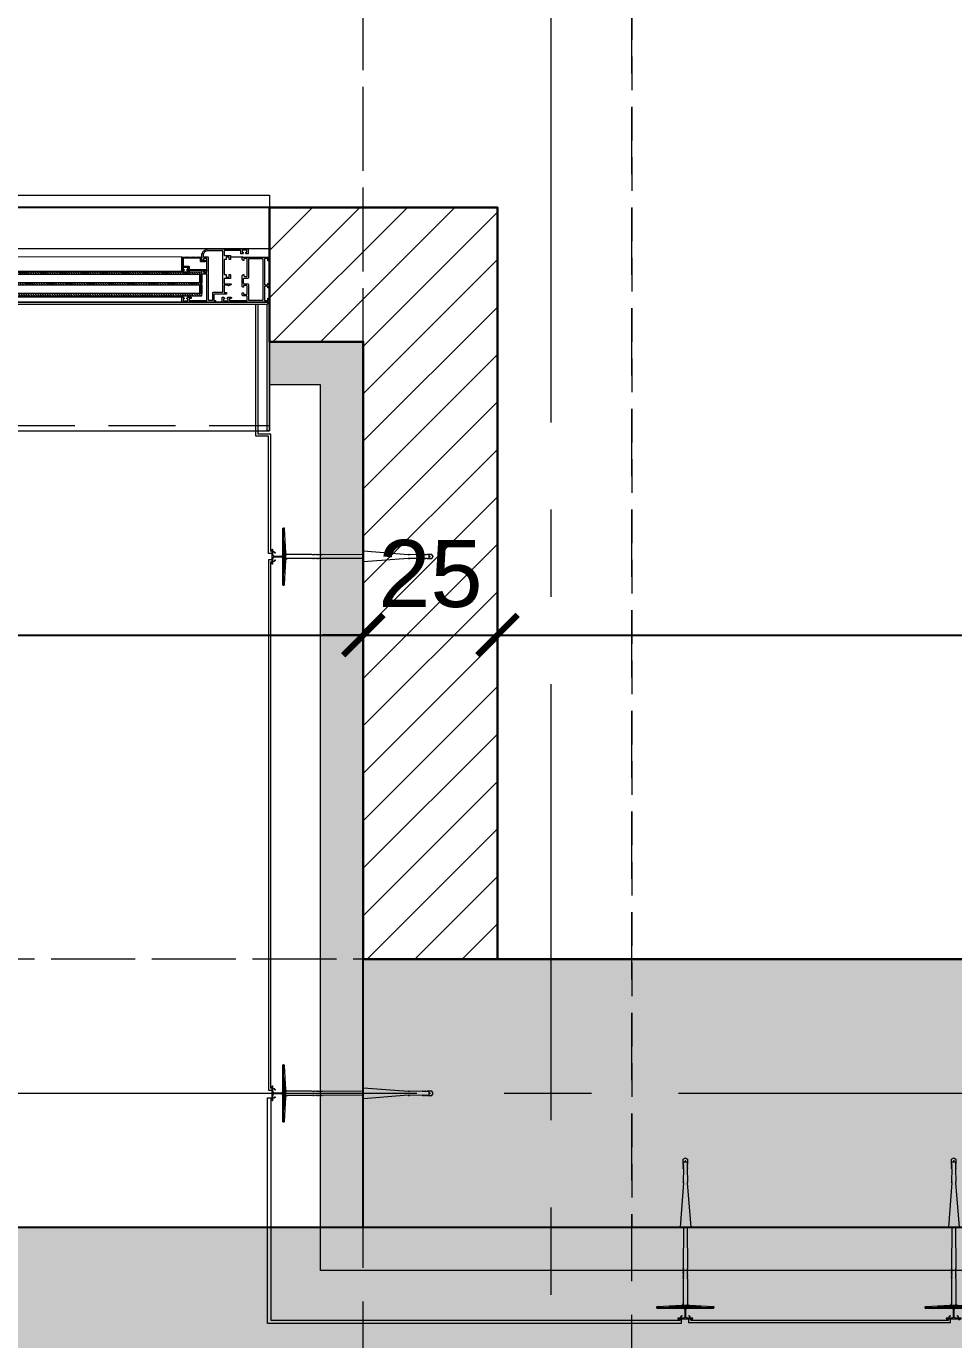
# Model space of a CAD drawing. Header units: centimetres. Extents: x 86156 to 91557, y -55119 to -48172.
# Drawn here: x 89451 to 89623.8, y -54143.3 to -53898.6 of the extents above; entities that cross this region are included whole.
import ezdxf

# ---------------------------------------------------------------- set-up
doc = ezdxf.new("R2010")
doc.units = ezdxf.units.CM
doc.header["$LTSCALE"] = 50
doc.header["$MEASUREMENT"] = 0
for name, pattern in [('AUSGEZOGEN', [0]), ('AXES', [2, 1.25, -0.25, 0.25, -0.25]), ('CACHE', [0.375, 0.25, -0.125]), ('CACHE2', [4.7625, 3.175, -1.5875]), ('CONTINU', [0]), ('CORNER', [20, 0, -20])]:
    doc.linetypes.add(name, pattern=pattern)
doc.layers.get('0').update_dxf_attribs({"color": 8})
for name, color, linetype in [('AXES', 10, 'AXES'), ('BETON COUPE', 3, 'CONTINU'), ('BETON TRAME', 252, 'Continuous'), ('BORD', 5, 'Continuous'), ('COTE 50ème', 1, 'Continuous')]:
    doc.layers.add(name, color=color, linetype=linetype)
for name, color, linetype, lineweight in [('BETON CACHE', 4, 'CACHE', 5), ('BETON HACHURE', 253, 'Continuous', 13), ('ISOLATION', 252, 'Continuous', 0), ('MACONNERIE COUPE', 7, 'Continuous', 30), ('MACONNERIE HACHURE', 253, 'Continuous', 13), ('mobilimi', 8, 'Continuous', 9), ('WD_Corner', 154, 'Continuous', 5), ('WD_Dowel', 154, 'Continuous', 5), ('WD_Text_Legende', 154, 'AUSGEZOGEN', 5), ('WINDOWS', 21, 'Continuous', 5)]:
    doc.layers.add(name, color=color, linetype=linetype, lineweight=lineweight)
doc.layers.add('FMULT', color=150, linetype='Continuous', plot=False)
doc.layers.add('WD_Assist1', color=6, linetype='CORNER', lineweight=0, plot=False)
doc.styles.add('RS_TXT_50', font='arial.ttf', dxfattribs={"height": 12.5})
doc.dimstyles.new('RS_50CM_LINEAIRE', dxfattribs={"dimscale": 5, "dimtxt": 12.5, "dimasz": 1.5, "dimexe": 1, "dimexo": 2.5, "dimgap": 1, "dimtad": 1, "dimdec": 1, "dimrnd": 0.5, "dimdsep": 46, "dimtxsty": 'RS_TXT_50', "dimblk1": 'ARCHTICK', "dimblk2": 'ARCHTICK', "dimsah": 1, "dimcen": 2.5, "dimdle": 1, "dimclrt": 4, "dimadec": 0, "dimazin": 2, "dimtfac": 1, "dimtdec": 1, "dimtix": 1, "dimtmove": 2, "dimatfit": 3, "dimfxl": 1, "dimtolj": 1, "dimtzin": 0, "dimarcsym": 0})

# ---------------------------------------------------------------- blocks, each defined once
blk = doc.blocks.new('A$Ccef6f35f')
at = {"layer": 'AXES', "lineweight": 5, "ltscale": 1.3}
for p, q in [((1270, -4150), (1270, -1058.41)), ((3195, -3235), (-1985, -3235))]:
    blk.add_line(p, q, dxfattribs=at)
blk = doc.blocks.new('ankeri')
at = {"layer": 'WD_Assist1'}
for p, q in [((-2.32, 5.2), (-2.54, 0.59)), ((-2.22, 5.3), (-2.32, 5.2)), ((-2, 5.3), (-2.22, 5.3)), ((-2, -5.3), (-2, 5.3)), ((-29.75, 0.39), (-30, 0)), ((-30, 0), (-29.75, -0.39)), ((-2.76, 0.39), (-29.75, 0.39)), ((-2.54, 0.59), (-2.76, 0.39)), ((-29.75, -0.39), (-2.76, -0.39)), ((-2.76, -0.39), (-2.54, -0.59)), ((-2.54, -0.59), (-2.32, -5.2)), ((-2.32, -5.2), (-2.22, -5.3)), ((-2.22, -5.3), (-2, -5.3))]:
    blk.add_line(p, q, dxfattribs=at)
at = {"layer": 'WD_Corner', "lineweight": 5}
blk.add_lwpolyline([(-2, 0.1), (-1.85, 0.1, -1), (-1.75, 0.1), (-0.25, 0.1, 0.185242), (-0.1, 0.55), (-0.1, 0.72), (-0.15, 0.73), (-0.15, 0.74), (-0.1, 0.75), (-0.1, 0.85), (-0.3, 0.85), (-0.3, 0.8), (-0.32, 0.8), (-0.33, 0.85), (-0.38, 0.85), (-0.5, 0.73), (-0.47, 0.68), (-0.48, 0.68), (-0.53, 0.7), (-0.54, 0.69), (-0.51, 0.65), (-0.54, 0.62), (-0.61, 0.69), (-0.4, 0.9), (-0.1, 0.9), (-0.1, 1.4), (0, 1.4), (0.05, 1.2), (0, 1.2), (0.05, 1.1), (0, 1.1), (0.25, 1), (0, 1), (0, -1), (0.25, -1), (0, -1.1), (0.05, -1.1), (0, -1.2), (0.05, -1.2), (0, -1.4), (-0.1, -1.4), (-0.1, -0.9), (-0.4, -0.9), (-0.61, -0.69), (-0.54, -0.62), (-0.51, -0.65), (-0.54, -0.69), (-0.53, -0.7), (-0.48, -0.68), (-0.47, -0.68), (-0.5, -0.73), (-0.38, -0.85), (-0.33, -0.85), (-0.32, -0.8), (-0.3, -0.8), (-0.3, -0.85), (-0.1, -0.85), (-0.1, -0.75), (-0.15, -0.74), (-0.15, -0.73), (-0.1, -0.72), (-0.1, -0.55, 0.185242), (-0.25, -0.1), (-1.75, -0.1, -1), (-1.85, -0.1), (-2, -0.1)], format="xyb", close=True, dxfattribs=at)
at = {"layer": 'WD_Dowel'}
for p, q in [((-2.32, 5.2), (-2.54, 0.74)), ((-2, 5.3), (-2.22, 5.3)), ((-2.11, 5.3), (-2.11, -5.3)), ((-2, 5.3), (-2, -5.3)), ((-2.11, 2.94), (-2.32, 2.94)), ((-2.32, 2.94), (-2.32, 0.74)), ((-29.75, 0.39), (-30, 0)), ((-30, 0), (-29.75, -0.39)), ((-28.88, 0.39), (-29.75, 0.39)), ((-29.47, 0.05), (-29.25, 0.09)), ((-29.47, 0.05), (-29.47, -0.05)), ((-29.25, 0.29), (-29.04, 0.37)), ((-29.25, 0.29), (-29.25, -0.29)), ((-28.88, 0.39), (-29.04, 0.34)), ((-29.04, 0.34), (-29.04, 0.37)), ((-28.82, 0.39), (-28.88, 0.39)), ((-28.82, 0.39), (-28.82, 0.34)), ((-28.82, 0.34), (-28.66, 0.39)), ((-28.61, 0.39), (-28.66, 0.39)), ((-28.61, 0.39), (-28.66, 0.39)), ((-28.61, 0.39), (-28.61, 0.34)), ((-28.61, 0.34), (-28.44, 0.39)), ((-28.39, 0.39), (-28.44, 0.39)), ((-28.39, 0.39), (-28.39, 0.34)), ((-28.39, 0.34), (-28.23, 0.39)), ((-28.17, 0.39), (-28.23, 0.39)), ((-28.17, 0.39), (-28.17, 0.34)), ((-28.17, 0.34), (-28.01, 0.39)), ((-27.96, 0.39), (-28.01, 0.39)), ((-27.96, 0.39), (-27.96, 0.34)), ((-27.96, 0.34), (-25.61, 0.39)), ((-25.56, 0.39), (-25.61, 0.39)), ((-25.56, 0.39), (-25.56, 0.34)), ((-25.56, 0.34), (-25.4, 0.39)), ((-25.34, 0.39), (-25.4, 0.39)), ((-25.34, 0.34), (-17.05, 0.99)), ((-25.34, 0.39), (-25.34, 0.34)), ((-17, 0.99), (-17.05, 0.99)), ((-17, 0.99), (-17, 0.34)), ((-17, 0.34), (-9.36, 0.39)), ((-9.3, 0.39), (-9.36, 0.39)), ((-9.3, 0.39), (-9.3, 0.34)), ((-9.3, 0.34), (-9.14, 0.39)), ((-9.09, 0.39), (-9.14, 0.39)), ((-9.09, 0.39), (-9.09, 0.34)), ((-9.09, 0.34), (-8.93, 0.39)), ((-8.87, 0.39), (-8.93, 0.39)), ((-8.87, 0.39), (-8.87, 0.34)), ((-8.87, 0.34), (-8.71, 0.39)), ((-8.66, 0.39), (-8.71, 0.39)), ((-8.66, 0.39), (-8.66, 0.34)), ((-8.66, 0.34), (-8.5, 0.39)), ((-8.44, 0.39), (-8.5, 0.39)), ((-8.44, 0.39), (-8.44, 0.34)), ((-8.44, 0.34), (-8.28, 0.39)), ((-8.23, 0.39), (-8.28, 0.39)), ((-8.23, 0.39), (-8.23, 0.34)), ((-8.23, 0.34), (-8.06, 0.39)), ((-8.01, 0.39), (-8.06, 0.39)), ((-8.01, 0.39), (-8.01, 0.34)), ((-8.01, 0.34), (-7.85, 0.39)), ((-7.79, 0.39), (-7.85, 0.39)), ((-7.79, 0.39), (-7.79, 0.34)), ((-7.79, 0.34), (-7.63, 0.39)), ((-7.58, 0.39), (-7.63, 0.39)), ((-7.58, 0.39), (-7.58, 0.34)), ((-7.58, 0.34), (-7.42, 0.39)), ((-7.42, 0.39), (-2.76, 0.39)), ((-2.54, 0.74), (-2.54, -0.74)), ((-2.54, 0.74), (-2.11, 0.74)), ((-2.11, 0.1), (-2.54, 0.1)), ((-2.32, 0.1), (-2.32, 0.74)), ((-29.75, -0.39), (-28.88, -0.39)), ((-29.25, -0.1), (-29.47, -0.05)), ((-29.25, -0.29), (-29.04, -0.37)), ((-29.04, -0.37), (-29.04, -0.34)), ((-29.04, -0.34), (-28.88, -0.39)), ((-28.82, -0.39), (-28.88, -0.39)), ((-28.82, -0.39), (-28.82, -0.34)), ((-28.82, -0.34), (-28.66, -0.39)), ((-28.61, -0.39), (-28.66, -0.39)), ((-28.61, -0.39), (-28.61, -0.34)), ((-28.61, -0.34), (-28.44, -0.39)), ((-28.39, -0.39), (-28.44, -0.39)), ((-28.39, -0.39), (-28.39, -0.34)), ((-28.39, -0.34), (-28.23, -0.39)), ((-28.17, -0.39), (-28.23, -0.39)), ((-28.17, -0.39), (-28.17, -0.34)), ((-28.17, -0.34), (-28.01, -0.39)), ((-27.96, -0.39), (-28.01, -0.39)), ((-27.96, -0.39), (-27.96, -0.34)), ((-27.96, -0.34), (-25.61, -0.39)), ((-25.56, -0.39), (-25.61, -0.39)), ((-25.56, -0.39), (-25.56, -0.34)), ((-25.56, -0.34), (-25.4, -0.39)), ((-25.34, -0.39), (-25.4, -0.39)), ((-25.34, -0.39), (-25.34, -0.34)), ((-25.34, -0.34), (-17.05, -0.99)), ((-17, -0.99), (-17.05, -0.99)), ((-17, -0.99), (-17, -0.34)), ((-17, -0.34), (-9.36, -0.39)), ((-9.3, -0.39), (-9.36, -0.39)), ((-9.3, -0.39), (-9.3, -0.34)), ((-9.3, -0.34), (-9.14, -0.39)), ((-9.09, -0.39), (-9.14, -0.39)), ((-9.09, -0.39), (-9.09, -0.34)), ((-9.09, -0.34), (-8.93, -0.39)), ((-8.87, -0.39), (-8.93, -0.39)), ((-8.87, -0.39), (-8.87, -0.34)), ((-8.87, -0.34), (-8.71, -0.39)), ((-8.66, -0.39), (-8.71, -0.39)), ((-8.66, -0.39), (-8.66, -0.34)), ((-8.66, -0.34), (-8.5, -0.39)), ((-8.44, -0.39), (-8.5, -0.39)), ((-8.44, -0.39), (-8.44, -0.34)), ((-8.44, -0.34), (-8.28, -0.39)), ((-8.23, -0.39), (-8.28, -0.39)), ((-8.23, -0.39), (-8.23, -0.34)), ((-8.23, -0.34), (-8.06, -0.39)), ((-8.01, -0.39), (-8.06, -0.39)), ((-8.01, -0.39), (-8.01, -0.34)), ((-8.01, -0.34), (-7.85, -0.39)), ((-7.79, -0.39), (-7.85, -0.39)), ((-7.79, -0.39), (-7.79, -0.34)), ((-7.79, -0.34), (-7.63, -0.39)), ((-7.58, -0.39), (-7.63, -0.39)), ((-7.58, -0.39), (-7.58, -0.34)), ((-7.58, -0.34), (-7.42, -0.39)), ((-7.42, -0.39), (-2.76, -0.39)), ((-2.11, -0.1), (-2.54, -0.1)), ((-2.54, -0.74), (-2.11, -0.74)), ((-2.54, -0.74), (-2.32, -5.2)), ((-2.32, -0.74), (-2.32, -0.1)), ((-2.22, -2.94), (-2.32, -0.74)), ((-2.11, -2.94), (-2.22, -2.94)), ((-2, -5.3), (-2.22, -5.3))]:
    blk.add_line(p, q, dxfattribs=at)
for centre, major_axis, start_param, end_param in [((-2.22, 5.2), (0.108, 0), 1.570796, 3.141593), ((-2.76, 0.59), (0.216, 0), -1.570795, 0), ((-2.76, -0.59), (-0.216, 0), 3.141593, 4.712389), ((-2.22, -5.2), (0.108, 0), 3.141593, 4.712389)]:
    blk.add_ellipse(centre, major_axis=major_axis, ratio=0.909091, start_param=start_param, end_param=end_param, dxfattribs=at)
blk = doc.blocks.new('DRITARE POS 2')
at = {"layer": 'WINDOWS', "transparency": 33554559}
h = blk.add_hatch(dxfattribs=at)
h.set_pattern_fill('ANSI31', color=256, angle=450)
h.set_pattern_definition([(135, (-46708.71279, -43842.46996), (-0.08838834765, -0.08838834765), [])])
h.paths.add_polyline_path([(-1.74, -12.58), (-1.74, -12.64), (-2.09, -12.64, -0.414214), (-2.15, -12.58), (-2.15, -12.21, -0.247394), (-2.13, -12.16, 1.657435), (-2.37, -12.03), (-2.37, -12.77, 0.414214), (-2.28, -12.86), (-1.81, -12.86, -0.414214), (-1.72, -12.95), (-1.72, -16, -0.414214), (-1.81, -16.09), (-3.16, -16.09, -0.414214), (-3.22, -16.03), (-3.22, -15.03, 0.414214), (-3.31, -14.93), (-3.76, -14.93, -0.414214), (-3.82, -14.88), (-3.82, -11.74, 0.737396), (-3.99, -11.69), (-4.23, -12.04, 0.603122), (-4.15, -12.19), (-4.08, -12.19, -0.414214), (-4.02, -12.25), (-4.02, -14.93), (-4.06, -14.93, 0.414214), (-4.12, -14.99), (-4.12, -15.19, 0.250765), (-4.09, -15.24), (-3.92, -15.37, 0.599022), (-3.84, -15.33), (-3.84, -15.25, -0.414214), (-3.78, -15.19), (-3.52, -15.19, -0.414214), (-3.46, -15.25), (-3.46, -16, -0.414214), (-3.52, -16.05), (-3.78, -16.05, -0.414214), (-3.84, -16), (-3.84, -15.92, 0.599022), (-3.92, -15.88), (-4.09, -16.01, 0.250765), (-4.12, -16.05), (-4.12, -16.26, 0.414214), (-4.06, -16.31), (-1.55, -16.31, 0.414214), (-1.5, -16.26), (-1.5, -12.64), (-1.5, -12.58)])
at = {"layer": 'WINDOWS'}
h = blk.add_hatch(dxfattribs=at)
h.set_pattern_fill('ANSI31', color=140, scale=2.5, angle=450)
h.set_pattern_definition([(135, (-46708.9128, -43852.52553), (-0.2209708691, -0.2209708691), [])])
h.paths.add_polyline_path([(-8.71, -80.01), (-8.71, -12.58), (-8.31, -12.58), (-8.31, -80.01)])
h.paths.add_polyline_path([(-6.71, -80.01), (-6.71, -12.58), (-6.31, -12.58), (-6.31, -80.01)])
h.paths.add_polyline_path([(-4.71, -80.02), (-4.71, -12.58), (-4.31, -12.58), (-4.31, -80.02)])
at = {"layer": 'WINDOWS', "transparency": 33554559}
h = blk.add_hatch(dxfattribs=at)
h.set_pattern_fill('ANSI31', color=140, angle=450)
h.set_pattern_definition([(135, (-46708.90849, -43835.52553), (-0.08838834765, -0.08838834765), [])])
h.paths.add_polyline_path([(-6.71, -12.58), (-8.31, -12.58), (-8.31, -12.98), (-6.71, -12.98)])
h.paths.add_polyline_path([(-4.71, -12.58), (-6.31, -12.58), (-6.31, -12.98), (-4.71, -12.98)])
h.paths.add_polyline_path([(-6.71, -79.61), (-8.31, -79.61), (-8.31, -80.01), (-6.71, -80.01)])
h.paths.add_polyline_path([(-4.71, -79.61), (-6.31, -79.61), (-6.31, -80.01), (-4.71, -80.01)])
at = {"layer": 'WINDOWS', "color": 165, "linetype": 'CACHE'}
blk.add_line((-32.9, -180), (-32.9, 0), dxfattribs=at)
at = {"layer": 'WINDOWS'}
for p, q in [((-1.5, -4.97), (-1.5, -7.22)), ((-9.9, -8.75), (-9.9, -10.08)), ((-0.01, -11.48), (0, -81.19)), ((-9.89, -16.28), (-9.89, -76.34)), ((-9, -16.26), (-9, -76.34)), ((-4.11, -76.33), (-4.12, -16.26)), ((-1.5, -16.26), (-1.49, -76.33))]:
    blk.add_line(p, q, dxfattribs=at)
at = {"layer": 'WINDOWS', "color": 165}
for points in [[(-9.9, 0), (-9.9, -180), (-33.9, -180), (-33.9, 0)], [(-9.9, 0), (-33.9, 0), (-33.9, -0.4), (-10.3, -0.4)], [(-10.3, -179.6), (-10.3, -0.4), (-9.9, 0), (-9.9, -180)], [(0, 0), (0, -180), (10, -180), (10, 0)]]:
    blk.add_lwpolyline(points, close=True, dxfattribs=at)
at = {"layer": 'WINDOWS'}
for points in [[(-7.08, -5), (-7.02, -5.06, 0.198912), (-6.98, -5.08), (-4.97, -5.08, 0.198912), (-4.93, -5.06), (-4.78, -4.91, 0.198912), (-4.76, -4.87), (-4.76, -4.8, 0.414214), (-4.82, -4.74), (-5.01, -4.74, -0.340481), (-5.14, -4.65), (-5.14, -4.24, -0.414214), (-5.04, -4.14), (-1.87, -4.14, -0.414214), (-1.78, -4.24), (-1.78, -4.65, -0.414214), (-1.87, -4.74), (-2.09, -4.74, 0.414214), (-2.15, -4.8), (-2.15, -4.87, 0.198912), (-2.13, -4.91), (-1.98, -5.06, 0.198912), (-1.94, -5.08), (-1.55, -5.08, 0.414214), (-1.5, -5.02), (-1.5, -0.06, 0.414214), (-1.55, 0), (-2.13, 0, 0.322823), (-2.19, -0.04), (-2.24, -0.21, 0.511918), (-2.19, -0.28), (-1.87, -0.28, -0.414214), (-1.78, -0.37), (-1.78, -0.84, -0.414214), (-1.87, -0.93), (-6.57, -0.93, -0.414214), (-6.67, -0.84), (-6.67, -0.37, -0.414214), (-6.57, -0.28), (-6.44, -0.28, 0.511918), (-6.39, -0.21), (-6.45, -0.04, 0.322823), (-6.5, 0), (-7.12, 0, 0.322823), (-7.17, -0.04), (-7.23, -0.21, 0.511918), (-7.17, -0.28), (-7.04, -0.28, -0.414214), (-6.95, -0.37), (-6.95, -0.84, -0.414214), (-7.04, -0.93), (-9.52, -0.93, -0.414214), (-9.62, -0.84), (-9.62, -0.37, -0.414214), (-9.52, -0.28), (-9.21, -0.28, 0.511918), (-9.15, -0.21), (-9.21, -0.04, 0.322823), (-9.26, 0), (-9.84, 0, 0.414214), (-9.9, -0.06), (-9.9, -8.75, 0.414214), (-9.84, -8.81), (-9.06, -8.81, 0.414214), (-9, -8.75), (-9, -8.51, 0.250765), (-9.03, -8.47), (-9.19, -8.35, 0.599022), (-9.28, -8.4), (-9.28, -8.51, -0.414214), (-9.34, -8.57), (-9.6, -8.57, -0.414214), (-9.65, -8.51), (-9.65, -7.73, -0.414214), (-9.6, -7.67), (-9.34, -7.67, -0.414214), (-9.28, -7.73), (-9.28, -7.8, 0.599022), (-9.19, -7.85), (-9.03, -7.74, 0.250765), (-9, -7.69), (-9, -7.16, 1), (-9.21, -7.16), (-9.21, -7.37, -0.414214), (-9.26, -7.43), (-9.56, -7.43, -0.414214), (-9.62, -7.37), (-9.62, -4.2, -0.414214), (-9.56, -4.14), (-8.83, -4.14, -0.414214), (-8.74, -4.24), (-8.74, -4.89, 0.414214), (-8.55, -5.08), (-8.3, -5.08, 0.198912), (-8.26, -5.06), (-8.2, -5, 0.198912), (-8.18, -4.96), (-8.18, -4.85, 0.414214), (-8.24, -4.8), (-8.4, -4.8, -0.414214), (-8.46, -4.74), (-8.46, -4.24, -0.414214), (-8.37, -4.14), (-6.91, -4.14, -0.414214), (-6.82, -4.24), (-6.82, -4.74, -0.414214), (-6.87, -4.8), (-7.04, -4.8, 0.414214), (-7.1, -4.85), (-7.1, -4.96, 0.198912)], [(0, -4.01, 0.414214), (-0.06, -3.96), (-0.84, -3.96, 0.414214), (-0.9, -4.01), (-0.9, -4.22, 0.250765), (-0.88, -4.27), (-0.71, -4.4, 0.599022), (-0.62, -4.35), (-0.62, -4.26, -0.414214), (-0.56, -4.2), (-0.3, -4.2, -0.414214), (-0.25, -4.26), (-0.25, -5.04, -0.414214), (-0.3, -5.1), (-0.56, -5.1, -0.414214), (-0.62, -5.04), (-0.62, -4.95, 0.599022), (-0.71, -4.9), (-0.88, -5.03, 0.250765), (-0.9, -5.08), (-0.9, -5.28, 0.414214), (-0.84, -5.34), (-0.34, -5.34, -0.414214), (-0.28, -5.39), (-0.28, -8.34, -0.414214), (-0.38, -8.44), (-1.12, -8.44, -0.414214), (-1.22, -8.34), (-1.22, -7.32, 0.414214), (-1.31, -7.22), (-1.87, -7.22, 0.414214), (-1.96, -7.32), (-1.96, -7.45, 0.414214), (-1.91, -7.5), (-1.55, -7.5, -0.414214), (-1.5, -7.56), (-1.5, -8.01, -0.414214), (-1.55, -8.06), (-1.91, -8.06, 0.414214), (-1.96, -8.12), (-1.96, -8.38, -0.414214), (-2.02, -8.44), (-4.71, -8.44, -0.414214), (-4.76, -8.38), (-4.76, -8.12, 0.414214), (-4.82, -8.06), (-5.17, -8.06, -0.414214), (-5.23, -8.01), (-5.23, -7.56, -0.414214), (-5.17, -7.5), (-4.82, -7.5, 0.414214), (-4.76, -7.45), (-4.76, -7.32, 0.414214), (-4.86, -7.22), (-5.42, -7.22, 0.414214), (-5.51, -7.32), (-5.51, -8.34, -0.414214), (-5.6, -8.44), (-6.39, -8.44, -0.414214), (-6.48, -8.34), (-6.48, -7.22, 0.809546), (-6.66, -7.19), (-6.85, -7.61, 0.543142), (-6.8, -7.69, -0.414214), (-6.74, -7.75), (-6.74, -8.34, -0.414214), (-6.84, -8.44), (-8.07, -8.44, -0.414214), (-8.12, -8.38), (-8.12, -8.03, 0.414214), (-8.18, -7.97), (-8.35, -7.97, 0.414214), (-8.4, -8.03), (-8.4, -10.25, -0.414214), (-8.5, -10.34), (-9.56, -10.34, -0.414214), (-9.62, -10.29), (-9.62, -10.08, 0.414214), (-9.67, -10.02), (-9.84, -10.02, 0.414214), (-9.9, -10.08), (-9.9, -16.26, 0.414214), (-9.84, -16.31), (-9.06, -16.31, 0.414214), (-9, -16.26), (-9, -16.05, 0.250765), (-9.03, -16.01), (-9.19, -15.88, 0.599022), (-9.28, -15.92), (-9.28, -16.02, -0.414214), (-9.34, -16.07), (-9.6, -16.07, -0.414214), (-9.65, -16.02), (-9.65, -15.23, -0.414214), (-9.6, -15.18), (-9.34, -15.18, -0.414214), (-9.28, -15.23), (-9.28, -15.33, 0.599022), (-9.19, -15.37), (-9.03, -15.24, 0.250765), (-9, -15.19), (-9, -14.62, 0.414214), (-9.06, -14.56), (-9.15, -14.56, 0.414214), (-9.21, -14.62), (-9.21, -14.88, -0.414214), (-9.26, -14.93), (-9.56, -14.93, -0.414214), (-9.62, -14.88), (-9.62, -11.7, -0.414214), (-9.56, -11.65), (-4.73, -11.65, -0.414214), (-4.68, -11.7), (-4.68, -12.53, 0.414214), (-4.62, -12.58), (-4.23, -12.58, 0.198912), (-4.19, -12.56), (-4.04, -12.41, 0.198912), (-4.02, -12.37), (-4.02, -12.3, 0.414214), (-4.08, -12.25), (-4.3, -12.25, -0.414214), (-4.4, -12.15), (-4.4, -11.74, -0.414214), (-4.3, -11.65), (-1.87, -11.65, -0.414214), (-1.78, -11.74), (-1.78, -12.15, -0.414214), (-1.87, -12.25), (-2.09, -12.25, 0.414214), (-2.15, -12.3), (-2.15, -12.37, 0.198912), (-2.13, -12.41), (-1.98, -12.56, 0.198912), (-1.94, -12.58), (-1.22, -12.58, 0.414214), (0, -11.37)], [(-1.5, -12.21, 0.414214), (-1.4, -12.3), (-1.18, -12.3), (-1.18, -12.3, 0.414214), (-0.28, -11.37), (-0.28, -8.77, 0.414214), (-0.34, -8.72), (-8.07, -8.72, 0.414214), (-8.12, -8.77), (-8.12, -10.53, -0.414214), (-8.22, -10.62), (-9.52, -10.62, 0.414214), (-9.62, -10.71), (-9.62, -11.27, 0.414214), (-9.52, -11.37), (-1.59, -11.37, -0.414214), (-1.5, -11.46)], [(-1.74, -12.64), (-2.09, -12.64, -0.414214), (-2.15, -12.58), (-2.15, -12.21, -0.247394), (-2.13, -12.16, 1.657435), (-2.37, -12.03), (-2.37, -12.77, 0.414214), (-2.28, -12.86), (-1.81, -12.86, -0.414214), (-1.72, -12.95), (-1.72, -16, -0.414214), (-1.81, -16.09), (-3.16, -16.09, -0.414214), (-3.22, -16.03), (-3.22, -15.03, 0.414214), (-3.31, -14.93), (-3.76, -14.93, -0.414214), (-3.82, -14.88), (-3.82, -11.74, 0.737396), (-3.99, -11.69), (-4.23, -12.04, 0.603122), (-4.15, -12.19), (-4.08, -12.19, -0.414214), (-4.02, -12.25), (-4.02, -14.93), (-4.06, -14.93, 0.414214), (-4.12, -14.99), (-4.12, -15.19, 0.250765), (-4.09, -15.24), (-3.92, -15.37, 0.599022), (-3.84, -15.33), (-3.84, -15.25, -0.414214), (-3.78, -15.19), (-3.52, -15.19, -0.414214), (-3.46, -15.25), (-3.46, -16, -0.414214), (-3.52, -16.05), (-3.78, -16.05, -0.414214), (-3.84, -16), (-3.84, -15.92, 0.599022), (-3.92, -15.88), (-4.09, -16.01, 0.250765), (-4.12, -16.05), (-4.12, -16.26, 0.414214), (-4.06, -16.31), (-1.55, -16.31, 0.414214), (-1.5, -16.26), (-1.5, -12.64), (-1.5, -12.58), (-1.74, -12.58)]]:
    blk.add_lwpolyline(points, format="xyb", close=True, dxfattribs=at)
for points in [[(-9.9, -180), (-9.9, 0), (0, 0), (0, -180)], [(-1.78, -1.27), (-1.83, -1.21), (-9.56, -1.21), (-9.62, -1.27), (-9.62, -3.81), (-9.56, -3.86), (-6.63, -3.86), (-6.54, -3.96), (-6.54, -4.7), (-6.44, -4.8), (-5.51, -4.8), (-5.42, -4.7), (-5.42, -3.96), (-5.32, -3.86), (-1.83, -3.86), (-1.78, -3.81)]]:
    blk.add_lwpolyline(points, close=True, dxfattribs=at)
at = {"layer": 'WINDOWS', "color": 140}
for points in [[(-8.71, -80.01), (-8.71, -12.58), (-8.31, -12.58), (-8.31, -80.01)], [(-6.71, -12.58), (-8.31, -12.58), (-8.31, -12.98), (-6.71, -12.98)], [(-6.71, -80.01), (-6.71, -12.58), (-6.31, -12.58), (-6.31, -80.01)], [(-4.71, -12.58), (-6.31, -12.58), (-6.31, -12.98), (-4.71, -12.98)], [(-4.71, -80.02), (-4.71, -12.58), (-4.31, -12.58), (-4.31, -80.02)]]:
    blk.add_lwpolyline(points, close=True, dxfattribs=at)
blk = doc.blocks.new('_ArchTick')
at = {"color": 0, "linetype": 'ByBlock', "const_width": 0.15}
blk.add_lwpolyline([(-0.5, -0.5), (0.5, 0.5)], dxfattribs=at)
blk = doc.blocks.new('*D1642')
at = {"layer": 'COTE 50ème', "color": 0, "lineweight": -2, "ltscale": 0.5, "transparency": 16777216}
for p, q in [((89298.76, -54001.73), (89298.76, -54016.99)), ((89513.76, -54001.73), (89513.76, -54016.99)), ((89293.76, -54011.99), (89518.76, -54011.99))]:
    blk.add_line(p, q, dxfattribs=at)
at = {"layer": 'Defpoints', "color": 0, "ltscale": 0.5, "transparency": 16777216}
for p in [(89298.76, -53989.23), (89513.76, -53989.23), (89513.76, -54011.99)]:
    blk.add_point(p, dxfattribs=at)
at = {"layer": 'COTE 50ème', "color": 0, "lineweight": -2, "ltscale": 0.5, "transparency": 16777216, "xscale": 7.5, "yscale": 7.5, "zscale": 7.5, "rotation": 180}
blk.add_blockref('_ArchTick', (89298.76, -54011.99), dxfattribs=at)
at = {"layer": 'COTE 50ème', "color": 0, "lineweight": -2, "ltscale": 0.5, "transparency": 16777216, "xscale": 7.5, "yscale": 7.5, "zscale": 7.5}
blk.add_blockref('_ArchTick', (89513.76, -54011.99), dxfattribs=at)
at = {"layer": 'COTE 50ème', "color": 4, "ltscale": 0.5, "transparency": 16777216, "insert": (89406.26, -54000.6), "char_height": 12.5, "attachment_point": 5, "style": 'RS_TXT_50'}
blk.add_mtext('\\A1;215', dxfattribs=at)
blk = doc.blocks.new('*D1643')
at = {"layer": 'COTE 50ème', "color": 0, "lineweight": -2, "ltscale": 0.5, "transparency": 16777216}
for p, q in [((89538.76, -53998.55), (89538.76, -54016.99)), ((89513.76, -54001.73), (89513.76, -54016.99)), ((89513.76, -54011.99), (89506.26, -54011.99)), ((89513.76, -54011.99), (89538.76, -54011.99)), ((89538.76, -54011.99), (89546.26, -54011.99))]:
    blk.add_line(p, q, dxfattribs=at)
at = {"layer": 'Defpoints', "color": 0, "ltscale": 0.5, "transparency": 16777216}
for p in [(89538.76, -53986.05), (89513.76, -53989.23), (89538.76, -54011.99)]:
    blk.add_point(p, dxfattribs=at)
at = {"layer": 'COTE 50ème', "color": 0, "lineweight": -2, "ltscale": 0.5, "transparency": 16777216, "xscale": 7.5, "yscale": 7.5, "zscale": 7.5}
blk.add_blockref('_ArchTick', (89513.76, -54011.99), dxfattribs=at)
at = {"layer": 'COTE 50ème', "color": 0, "lineweight": -2, "ltscale": 0.5, "transparency": 16777216, "xscale": 7.5, "yscale": 7.5, "zscale": 7.5, "rotation": 180}
blk.add_blockref('_ArchTick', (89538.76, -54011.99), dxfattribs=at)
at = {"layer": 'COTE 50ème', "color": 4, "ltscale": 0.5, "transparency": 16777216, "insert": (89526.26, -54000.6), "char_height": 12.5, "attachment_point": 5, "style": 'RS_TXT_50'}
blk.add_mtext('\\A1;25', dxfattribs=at)
blk = doc.blocks.new('*D1644')
at = {"layer": 'COTE 50ème', "color": 0, "lineweight": -2, "ltscale": 0.5, "transparency": 16777216}
for p, q in [((89538.76, -53998.55), (89538.76, -54016.99)), ((90233.76, -54048.8), (90233.76, -54006.99)), ((89533.76, -54011.99), (90238.76, -54011.99))]:
    blk.add_line(p, q, dxfattribs=at)
at = {"layer": 'Defpoints', "color": 0, "ltscale": 0.5, "transparency": 16777216}
for p in [(89538.76, -53986.05), (90233.76, -54011.99), (90233.76, -54061.3)]:
    blk.add_point(p, dxfattribs=at)
at = {"layer": 'COTE 50ème', "color": 0, "lineweight": -2, "ltscale": 0.5, "transparency": 16777216, "xscale": 7.5, "yscale": 7.5, "zscale": 7.5, "rotation": 180}
blk.add_blockref('_ArchTick', (89538.76, -54011.99), dxfattribs=at)
at = {"layer": 'COTE 50ème', "color": 0, "lineweight": -2, "ltscale": 0.5, "transparency": 16777216, "xscale": 7.5, "yscale": 7.5, "zscale": 7.5}
blk.add_blockref('_ArchTick', (90233.76, -54011.99), dxfattribs=at)
at = {"layer": 'COTE 50ème', "color": 4, "ltscale": 0.5, "transparency": 16777216, "insert": (89886.26, -54000.6), "char_height": 12.5, "attachment_point": 5, "style": 'RS_TXT_50'}
blk.add_mtext('\\A1;695', dxfattribs=at)

msp = doc.modelspace()

# ---------------------------------------------------------------- hatches: boundary and pattern name
at = {"layer": 'BETON HACHURE', "ltscale": 0.5, "transparency": 33554559}
h = msp.add_hatch(color=256, dxfattribs=at)
h.dxf.hatch_style = 1
h.paths.add_polyline_path([(89857.95, -49968.55), (89601.54, -49712.14), (89017.58, -49863.16), (88999.75, -49863.16), (88314.75, -49713.17), (88293.27, -49713.16), (87031.8, -49846.89), (86857.57, -50021.45), (86757.23, -51272.48), (86839.4, -52045.38), (86669.47, -52571.17), (86746.67, -53900.72), (86983.5, -54130.12), (88279.55, -54131.55), (88279.55, -54261.56), (89504.55, -54261.56), (89504.55, -54401.56), (90492.95, -54401.56), (90492.95, -51921.06), (89857.95, -51772.6)])
h.paths.add_polyline_path([(89837.95, -51788.46), (90472.95, -51936.92), (90472.95, -54381.56), (89524.55, -54381.56), (89524.55, -54241.56), (88299.55, -54241.56), (88299.55, -54111.57), (86991.6, -54110.13), (86766.18, -53891.78), (86689.65, -52573.76), (86859.73, -52047.49), (86777.31, -51272.22), (86876.91, -50030.38), (87040.95, -49866.03), (88294.32, -49733.16), (88312.58, -49733.17), (88997.58, -49883.16), (89020.13, -49883.16), (89595.48, -49734.36), (89837.95, -49976.84)], flags=16)
at = {"layer": 'BETON TRAME', "transparency": 33554559}
h = msp.add_hatch(color=256, dxfattribs=at)
h.dxf.hatch_style = 1
h.paths.add_polyline_path([(89053.76, -52797.36), (89018.76, -52797.36), (89018.76, -53447.36), (89053.76, -53447.36), (89053.76, -53272.36), (89513.76, -53272.36), (89513.76, -53447.36), (89548.76, -53447.36), (89548.76, -52797.36), (89513.76, -52797.36), (89513.76, -53232.36), (89303.76, -53232.36), (89303.76, -52902.36), (89263.76, -52902.36), (89263.76, -53232.36), (89053.76, -53232.36)])
h.paths.add_polyline_path([(88183.76, -54122.36), (88183.76, -54072.36), (88333.76, -54072.36), (88333.76, -54122.36)])
h.paths.add_polyline_path([(88903.76, -54122.36), (88903.76, -54072.36), (89053.76, -54072.36), (89053.76, -54122.36)])
h.paths.add_polyline_path([(89513.76, -54122.36), (89513.76, -54072.36), (89663.76, -54072.36), (89663.76, -54122.36)])
h.paths.add_polyline_path([(90233.76, -54122.36), (90233.76, -54072.36), (90383.76, -54072.36), (90383.76, -54122.36)])
h.paths.add_polyline_path([(90233.76, -53447.36), (90233.76, -53397.36), (90383.76, -53397.36), (90383.76, -53447.36)])
h.paths.add_polyline_path([(88183.76, -53447.36), (88183.76, -53397.36), (88333.76, -53397.36), (88333.76, -53447.36)])
h.paths.add_polyline_path([(88183.76, -52847.36), (88183.76, -52797.36), (88318.76, -52797.36), (88318.76, -52847.36)])
h.paths.add_polyline_path([(90233.76, -52847.36), (90233.76, -52797.36), (90383.76, -52797.36), (90383.76, -52847.36)])
h.paths.add_polyline_path([(90233.76, -52107.36), (90233.76, -52057.36), (90383.76, -52057.36), (90383.76, -52107.36)])
h.paths.add_polyline_path([(88333.76, -52057.36), (88333.76, -52107.36), (88183.76, -52107.36), (88183.76, -52057.36)])
h.paths.add_polyline_path([(88998.76, -52107.36), (88998.76, -52057.36), (89123.76, -52057.36), (89123.76, -52107.36)])
h.paths.add_polyline_path([(89443.76, -52107.36), (89443.76, -52057.36), (89568.76, -52057.36), (89568.76, -52107.36)])
h.paths.add_polyline_path([(89418.76, -52057.36), (89443.76, -52057.36), (89443.76, -52562.36), (89418.76, -52562.36)])
h.paths.add_polyline_path([(89123.76, -52057.36), (89148.76, -52057.36), (89148.76, -52562.36), (89123.76, -52562.36)])
at = {"layer": 'ISOLATION', "transparency": 33554687}
h = msp.add_hatch(dxfattribs=at)
h.set_pattern_fill('INSUL', color=256, scale=10, angle=45)
h.set_pattern_definition([(45, (-1034.999, 6600.286), (-2.65165043, 2.65165043), []), (45, (-1035.8827, 6601.17), (-2.65165043, 2.65165043), [1.25, -1.25]), (45, (-1036.7666, 6602.0538), (-2.65165043, 2.65165043), [1.25, -1.25])])
h.paths.add_polyline_path([(89648.76, -54122.36), (89648.76, -54187.36), (89733.76, -54187.36), (89733.76, -54195.36), (89640.76, -54195.36), (89640.76, -54130.36), (89505.76, -54130.36), (89505.76, -53965.36), (89496.26, -53965.36), (89496.26, -53957.36), (89513.76, -53957.36), (89513.76, -54122.36)])
at = {"layer": 'MACONNERIE HACHURE'}
h = msp.add_hatch(dxfattribs=at)
h.set_pattern_fill('ANSI31', color=256, scale=50, style=0)
h.paths.add_polyline_path([(87758.76, -52955.37), (87778.76, -52955.37), (87778.76, -52947.37), (87758.76, -52947.37)])
h.paths.add_polyline_path([(88286.04, -52214.87), (88333.76, -52214.87), (88333.76, -52217.37), (88286.04, -52217.37)])
h.paths.add_polyline_path([(88508.76, -52214.87), (88511.26, -52214.87), (88511.26, -52217.37), (88508.76, -52217.37)], flags=17)
h.paths.add_polyline_path([(88732.51, -52214.87), (88735.01, -52214.87), (88735.01, -52217.37), (88732.51, -52217.37)], flags=17)
h.paths.add_polyline_path([(89529.77, -52445.36), (89529.77, -52457.35), (89443.76, -52457.37), (89443.76, -52445.36)])
h.paths.add_polyline_path([(89053.75, -52176.06), (89123.76, -52176.06), (89123.76, -52181.06), (89053.75, -52181.06)])
h.paths.add_polyline_path([(89053.75, -52241.87), (89123.76, -52241.87), (89123.76, -52246.87), (89053.75, -52246.87)])
h.paths.add_polyline_path([(89053.75, -52321.87), (89123.76, -52321.87), (89123.76, -52326.87), (89053.75, -52326.87)], flags=17)
h.paths.add_polyline_path([(88422.51, -52214.87), (88422.51, -52217.37), (88428.76, -52217.37), (88428.76, -52214.87), (88425.01, -52214.87), (88425.01, -52082.37), (88422.51, -52082.37)], flags=17)
h.paths.add_polyline_path([(88425.01, -52217.37), (88420.01, -52217.37), (88420.01, -52214.87), (88422.51, -52214.87), (88422.51, -52082.37), (88425.01, -52082.37)], flags=17)
h.paths.add_polyline_path([(88333.76, -52214.87), (88333.76, -52217.37), (88340.01, -52217.37), (88340.01, -52214.87), (88336.26, -52214.87), (88336.26, -52082.37), (88333.76, -52082.37)], flags=16)
h.paths.add_polyline_path([(88336.26, -52217.37), (88331.26, -52217.37), (88331.26, -52214.87), (88333.76, -52214.87), (88333.76, -52082.37), (88336.26, -52082.37)])
h.paths.add_polyline_path([(88821.26, -52214.87), (88821.26, -52217.37), (88815.01, -52217.37), (88815.01, -52214.87), (88818.76, -52214.87), (88818.76, -52082.37), (88821.26, -52082.37)], flags=17)
h.paths.add_polyline_path([(88818.76, -52217.37), (88823.76, -52217.37), (88823.76, -52214.87), (88821.26, -52214.87), (88821.26, -52082.37), (88818.76, -52082.37)], flags=17)
h.paths.add_polyline_path([(88910.01, -52214.87), (88910.01, -52217.37), (88903.76, -52217.37), (88903.76, -52214.87), (88907.51, -52214.87), (88907.51, -52082.37), (88910.01, -52082.37)], flags=17)
h.paths.add_polyline_path([(88998.76, -52214.87), (88998.76, -52217.37), (88992.51, -52217.37), (88992.51, -52214.87), (88996.26, -52214.87), (88996.26, -52082.37), (88998.76, -52082.37)], flags=17)
h.paths.add_polyline_path([(88907.51, -52217.37), (88912.51, -52217.37), (88912.51, -52214.87), (88910.01, -52214.87), (88910.01, -52082.37), (88907.51, -52082.37)], flags=17)
h.paths.add_polyline_path([(88017.09, -52412.37), (87993.76, -52412.37), (87993.76, -52392.37), (88017.09, -52392.37)])
h.paths.add_polyline_path([(88183.76, -52412.37), (88143.76, -52412.37), (88143.76, -52392.37), (88183.76, -52392.37)])
h.paths.add_polyline_path([(87802.09, -52412.37), (87778.76, -52412.37), (87778.76, -52392.37), (87802.09, -52392.37)])
h.paths.add_polyline_path([(87968.76, -52412.37), (87928.76, -52412.37), (87928.76, -52392.37), (87968.76, -52392.37)])
h.paths.add_polyline_path([(87758.76, -52562.37), (87778.76, -52562.37), (87778.76, -52412.37), (87758.76, -52412.37)])
h.paths.add_polyline_path([(87758.76, -52797.37), (87778.76, -52797.37), (87778.76, -52742.37), (87758.76, -52742.37)])
h.paths.add_polyline_path([(87758.76, -53222.37), (87778.76, -53222.37), (87778.76, -53135.37), (87758.76, -53135.37)])
h.paths.add_polyline_path([(87778.76, -53342.49), (88183.76, -53342.49), (88183.76, -53323.37), (87778.76, -53323.37)])
h.paths.add_polyline_path([(88183.76, -53323.37), (88203.76, -53323.37), (88203.76, -52847.37), (88183.76, -52847.37)])
h.paths.add_polyline_path([(88298.76, -52797.37), (88318.76, -52797.37), (88318.76, -52742.37), (88298.76, -52742.37)])
h.paths.add_polyline_path([(88203.76, -52412.37), (88203.76, -52439.04), (88261.26, -52439.04), (88261.26, -52404.04), (88203.76, -52404.04), (88203.76, -52394.04), (88271.26, -52394.04), (88271.26, -52439.04), (88511.26, -52439.04), (88511.26, -52429.04), (88523.26, -52429.04), (88523.26, -52459.04), (88318.76, -52459.04), (88318.76, -52562.37), (88298.76, -52562.37), (88298.76, -52459.04), (88183.76, -52459.04), (88183.76, -52412.37)])
h.paths.add_polyline_path([(88333.76, -52057.37), (88333.76, -52082.37), (88511.26, -52082.37), (88511.26, -52338.82), (88523.26, -52338.82), (88523.26, -52328.82), (88531.26, -52328.82), (88531.26, -52316.82), (88523.26, -52316.82), (88523.58, -52082.16), (88720.51, -52082.37), (88720.51, -52317.04), (88631.26, -52317.04), (88631.26, -52329.04), (88720.51, -52329.04), (88720.51, -52347.05), (88732.51, -52347.05), (88732.51, -52082.37), (88998.76, -52082.37), (88998.76, -52057.37)])
h.paths.add_polyline_path([(89123.76, -52321.87), (89093.76, -52321.87), (89093.76, -52439.04), (88732.51, -52439.04), (88732.51, -52429.04), (88720.51, -52429.04), (88720.51, -52459.04), (89123.76, -52459.04), (89123.76, -52439.04), (89098.76, -52439.04), (89098.76, -52421.87), (89123.76, -52421.87), (89123.76, -52416.87), (89098.76, -52416.87), (89098.76, -52381.87), (89123.76, -52381.87), (89123.76, -52361.87), (89098.76, -52361.87), (89098.76, -52326.87), (89123.76, -52326.87)])
h.paths.add_polyline_path([(89418.76, -52612.37), (89258.76, -52612.37), (89258.76, -52632.37), (89443.76, -52632.37), (89443.76, -52562.37), (89418.76, -52562.37)])
h.paths.add_polyline_path([(89148.76, -52573.37), (89148.76, -52612.37), (89158.76, -52612.37), (89158.76, -52632.37), (89123.76, -52632.37), (89123.76, -52573.37)])
h.paths.add_polyline_path([(89033.76, -52540.37), (89033.76, -52797.37), (89053.76, -52797.37), (89053.76, -52552.37), (89123.76, -52552.37), (89123.76, -52540.37)])
h.paths.add_polyline_path([(89753.76, -53120.37), (89650.76, -53120.37), (89650.76, -53132.37), (90131.82, -53132.37), (90131.82, -53112.37), (89773.76, -53112.37), (89773.76, -52714.37), (89753.76, -52714.37), (89753.76, -52797.37), (89650.76, -52797.37), (89650.76, -52807.37), (89753.76, -52807.37)])
h.paths.add_polyline_path([(89558.76, -53132.37), (89548.76, -53132.37), (89548.76, -53120.37), (89558.76, -53120.37)])
h.paths.add_polyline_path([(89548.76, -52807.37), (89558.76, -52807.37), (89558.76, -52797.37), (89548.76, -52797.37)])
h.paths.add_polyline_path([(89513.76, -52777.38), (89533.76, -52777.38), (89533.76, -52797.37), (89513.76, -52797.37)])
h.paths.add_polyline_path([(89621.76, -52365.37), (89633.76, -52365.37), (89633.76, -52292.38), (89621.76, -52292.38)], flags=17)
h.paths.add_polyline_path([(89444.26, -52540.37), (89444.26, -52552.37), (89513.76, -52552.37), (89513.76, -52687.37), (89533.76, -52687.37), (89533.76, -52552.37), (89633.76, -52552.37), (89633.76, -52435.37), (89621.76, -52435.37), (89621.76, -52445.36), (89611.76, -52445.36), (89611.76, -52457.36), (89621.76, -52457.36), (89621.76, -52540.37)])
h.paths.add_polyline_path([(90013.76, -52057.37), (90013.76, -52082.37), (89943.76, -52082.37), (89943.76, -52312.37), (89773.76, -52312.37), (89773.76, -52622.37), (89753.76, -52622.37), (89753.76, -52292.37), (89923.76, -52292.37), (89923.76, -52082.37), (89568.76, -52082.37), (89568.76, -52057.37)])
h.paths.add_polyline_path([(90233.76, -52424.26), (90233.76, -52502.37), (90358.76, -52502.37), (90358.76, -52567.37), (90383.76, -52567.37), (90383.76, -52477.37), (90258.76, -52477.37), (90258.76, -52424.26)])
h.paths.add_polyline_path([(90233.76, -53062.37), (90233.81, -53112.37), (90223.82, -53112.37), (90223.82, -53132.37), (90233.83, -53132.37), (90233.87, -53182.37), (90258.76, -53182.37), (90258.76, -53132.37), (90383.76, -53132.37), (90383.76, -53112.37), (90258.76, -53112.37), (90258.76, -53062.37)])
h.paths.add_polyline_path([(89103.59, -52902.37), (89053.76, -52902.37), (89053.76, -52942.37), (89103.59, -52942.37)])
h.paths.add_polyline_path([(89263.76, -52902.37), (89223.76, -52902.37), (89223.76, -52942.37), (89263.76, -52942.37)])
h.paths.add_polyline_path([(88553.76, -54162.37), (88653.76, -54162.37), (88653.76, -54187.37), (88553.76, -54187.37)])
h.paths.add_polyline_path([(88333.76, -54052.37), (88308.76, -54052.37), (88308.76, -54072.37), (88333.76, -54072.37)])
h.paths.add_polyline_path([(88208.76, -53742.37), (88208.76, -53677.37), (88183.76, -53677.37), (88183.76, -53767.37), (88308.76, -53767.37), (88308.76, -53782.37), (88333.76, -53782.37), (88333.76, -53742.37)])
h.paths.add_polyline_path([(89028.76, -53932.37), (89028.76, -54072.37), (89053.76, -54072.37), (89053.76, -53957.37), (89071.26, -53957.37), (89071.26, -53932.37)])
h.paths.add_polyline_path([(88333.76, -54122.37), (88333.76, -54162.37), (88373.76, -54162.37), (88373.76, -54187.37), (88308.76, -54187.37), (88308.76, -54122.37)])
h.paths.add_polyline_path([(88893.76, -54162.37), (88833.76, -54162.37), (88833.76, -54187.37), (88918.76, -54187.37), (88918.76, -54122.37), (88918.76, -54122.37), (88903.76, -54122.37), (88903.76, -54072.37), (88893.76, -54072.37)])
h.paths.add_polyline_path([(88208.76, -53447.37), (88183.76, -53447.37), (88183.76, -53497.37), (88208.76, -53497.37)])
h.paths.add_polyline_path([(89463.92, -52902.37), (89513.76, -52902.37), (89513.76, -52942.37), (89463.92, -52942.37)])
h.paths.add_polyline_path([(89303.76, -52902.37), (89343.76, -52902.37), (89343.76, -52942.37), (89303.76, -52942.37)])
h.paths.add_polyline_path([(90013.76, -54162.37), (89913.76, -54162.37), (89913.76, -54187.37), (90013.76, -54187.37)])
h.paths.add_polyline_path([(90233.76, -54052.37), (90258.76, -54052.37), (90258.76, -54072.37), (90233.76, -54072.37)])
h.paths.add_polyline_path([(89251.26, -53932.37), (89251.26, -53957.37), (89268.76, -53957.37), (89268.76, -54122.37), (89298.76, -54122.37), (89298.76, -53957.37), (89316.37, -53957.37), (89316.37, -53932.37)])
h.paths.add_polyline_path([(90358.76, -53742.37), (90358.76, -53677.37), (90383.76, -53677.37), (90383.76, -53767.37), (90258.76, -53767.37), (90258.76, -53782.37), (90233.76, -53782.37), (90233.76, -53742.37)])
h.paths.add_polyline_path([(89538.76, -53932.37), (89538.76, -54072.37), (89513.76, -54072.37), (89513.76, -53957.37), (89496.26, -53957.37), (89496.26, -53932.37)])
h.paths.add_polyline_path([(90233.76, -54122.37), (90233.76, -54162.37), (90193.76, -54162.37), (90193.76, -54187.37), (90258.76, -54187.37), (90258.76, -54122.37)])
h.paths.add_polyline_path([(89673.76, -54162.37), (89733.76, -54162.37), (89733.76, -54187.37), (89648.76, -54187.37), (89648.76, -54122.37), (89648.76, -54122.37), (89663.76, -54122.37), (89663.76, -54072.37), (89673.76, -54072.37)])
h.paths.add_polyline_path([(90358.76, -52797.37), (90383.76, -52797.37), (90383.76, -52747.37), (90358.76, -52747.37)])
h.paths.add_polyline_path([(90358.76, -53447.37), (90383.76, -53447.37), (90383.76, -53497.37), (90358.76, -53497.37)])
h.paths.add_polyline_path([(90233.76, -52847.37), (90258.76, -52847.37), (90258.76, -52902.26), (90233.76, -52902.26)])
h.paths.add_polyline_path([(90233.76, -53397.37), (90258.76, -53397.37), (90258.76, -53342.49), (90233.76, -53342.49)])
h.paths.add_polyline_path([(90193.76, -52082.36), (90233.76, -52082.36), (90233.76, -52057.36), (90193.76, -52057.36)])
h.paths.add_polyline_path([(90233.76, -52154.25), (90258.76, -52154.25), (90258.76, -52107.36), (90233.76, -52107.36)])
h.paths.add_polyline_path([(89298.76, -52082.36), (89148.76, -52082.36), (89148.76, -52057.36), (89298.76, -52057.36)])
h.paths.add_polyline_path([(89418.76, -52082.36), (89398.76, -52082.36), (89398.76, -52057.36), (89418.76, -52057.36)])
at = {"layer": 'mobilimi', "lineweight": 5, "ltscale": 2, "true_color": 0x58ba48, "transparency": 33554559}
h = msp.add_hatch(color=85, dxfattribs=at)
h.dxf.hatch_style = 1
h.paths.add_polyline_path([(88288.75, -54187.36), (88288.75, -54251.76), (89513.75, -54252.36), (89514.35, -54391.76), (90483.75, -54392.36), (90483.76, -54057.37), (90383.75, -54057.37), (90383.75, -54122.37), (90278.76, -54122.37), (90278.76, -54187.37), (89648.76, -54187.37), (89648.76, -54122.37), (88918.76, -54122.37), (88918.76, -54187.36)])
at = {"layer": 'WINDOWS'}
h = msp.add_hatch(color=140, dxfattribs=at)
h.dxf.hatch_style = 1
h.paths.add_polyline_path([(89018.83, -49872.96), (88998.69, -49872.96), (88313.69, -49722.97), (88293.78, -49722.96), (87036.29, -49856.27), (86867.05, -50025.82), (86767.07, -51272.35), (86849.36, -52046.42), (86679.36, -52572.44), (86756.23, -53896.34), (86987.47, -54120.32), (88289.35, -54121.76), (88289.35, -54251.76), (89514.35, -54251.76), (89514.35, -54391.76), (90483.15, -54391.76), (90483.15, -51928.83), (89848.15, -51780.37), (89848.15, -49972.61), (89598.57, -49723.03)])
h.paths.add_polyline_path([(89597.96, -49725.25), (89846.15, -49973.44), (89846.15, -51781.96), (90481.15, -51930.42), (90481.15, -54389.76), (89516.35, -54389.76), (89516.35, -54249.76), (88291.35, -54249.76), (88291.35, -54119.77), (86988.28, -54118.32), (86758.18, -53895.45), (86681.38, -52572.7), (86851.4, -52046.63), (86769.08, -51272.33), (86868.98, -50026.72), (87037.2, -49858.18), (88293.89, -49724.96), (88313.47, -49724.97), (88998.47, -49874.96), (89019.08, -49874.96)], flags=16)

# ---------------------------------------------------------------- linework, layer by layer
at = {"layer": 'BETON CACHE', "lineweight": 5, "ltscale": 0.5}
for points in [[(90383.76, -54122.36), (88183.76, -54122.36), (88183.76, -52057.36), (90383.76, -52057.36)], [(89513.76, -54122.36), (89513.75, -52057.36), (89563.75, -52057.36), (89563.76, -54122.36)], [(90333.76, -54072.36), (88233.76, -54072.36), (88233.76, -52107.36), (90333.76, -52107.36)]]:
    msp.add_lwpolyline(points, close=True, dxfattribs=at)
at = {"layer": 'BETON CACHE'}
for points in [[(89513.75, -52057.37), (89563.75, -52057.37), (89563.75, -54392.37), (89513.75, -54392.37)], [(87728.75, -54122.37), (90483.75, -54122.37), (90483.75, -54072.37), (87728.75, -54072.37)]]:
    msp.add_lwpolyline(points, close=True, dxfattribs=at)
at = {"layer": 'BETON COUPE'}
msp.add_lwpolyline([(89513.76, -54122.36), (89513.76, -54072.36), (89663.76, -54072.36), (89663.76, -54122.36)], close=True, dxfattribs=at)
at = {"layer": 'BORD', "color": 2, "linetype": 'CACHE2', "lineweight": 5, "ltscale": 0.5}
msp.add_lwpolyline([(87758.76, -52088.99), (87758.76, -53342.47), (88183.76, -53342.47), (88183.76, -53782.37), (88083.76, -53782.37), (88083.76, -54057.37), (88183.76, -54057.37), (88183.76, -54122.37), (88288.76, -54122.37), (88288.76, -54187.37), (88918.76, -54187.37), (88918.76, -54122.37), (89648.76, -54122.37), (89648.76, -54187.37), (90278.76, -54187.37), (90278.76, -54122.37), (90383.76, -54122.37), (90383.76, -54057.37), (90483.76, -54057.37), (90483.76, -53782.37), (90383.76, -53782.37), (90383.76, -52462.37)], dxfattribs=at)
at = {"layer": 'FMULT', "ltscale": 0.5}
msp.add_lwpolyline([(89033.76, -52540.36), (89033.76, -52797.36), (89018.76, -52797.37), (89018.76, -53272.36), (89548.76, -53272.36), (89548.76, -53447.37), (90358.76, -53447.37), (90358.76, -53742.36), (90233.76, -53742.36), (90233.87, -54162.48), (89673.76, -54162.48), (89673.76, -54072.37), (89538.76, -54072.37), (89538.76, -53932.36), (89028.76, -53932.36), (89028.76, -54072.36), (88893.76, -54072.37), (88893.76, -54162.36), (88333.76, -54162.36)], dxfattribs=at)
msp.add_lwpolyline([(88288.75, -54187.36), (88288.75, -54251.76), (89513.75, -54252.36), (89514.35, -54391.76), (90483.75, -54392.36), (90483.76, -54057.37), (90383.75, -54057.37), (90383.75, -54122.37), (90278.76, -54122.37), (90278.76, -54187.37), (89648.76, -54187.37), (89648.76, -54122.37), (88918.76, -54122.37), (88918.76, -54187.36)], close=True, dxfattribs=at)
at = {"layer": 'ISOLATION', "lineweight": 5, "ltscale": 0.5}
msp.add_lwpolyline([(89648.76, -54122.36), (89648.76, -54187.36), (89733.76, -54187.36), (89733.76, -54195.36), (89640.76, -54195.36), (89640.76, -54130.36), (89505.76, -54130.36), (89505.76, -53965.36), (89496.26, -53965.36), (89496.26, -53957.36), (89513.76, -53957.36), (89513.76, -54122.36)], close=True, dxfattribs=at)
at = {"layer": 'MACONNERIE COUPE'}
msp.add_lwpolyline([(89538.76, -53932.36), (89538.76, -54072.36), (89513.76, -54072.36), (89513.76, -53957.36), (89496.26, -53957.36), (89496.26, -53932.36)], close=True, dxfattribs=at)
at = {"layer": 'WD_Corner', "lineweight": 5, "ltscale": 0.5}
for points in [[(89496.76, -53996.76), (89496.11, -53996.76), (89496.11, -53974.94), (89493.76, -53974.94), (89493.76, -53950.36)], [(89496.76, -53996.36), (89496.51, -53996.36), (89496.51, -53974.54), (89494.16, -53974.54), (89494.16, -53950.36)], [(89574.36, -54139.36), (89574.36, -54140.01), (89623.16, -54140.01), (89623.16, -54139.36)], [(89574.76, -54139.36), (89574.76, -54139.61), (89622.76, -54139.61), (89622.76, -54139.36)]]:
    msp.add_lwpolyline(points, dxfattribs=at)
for points in [[(89496.76, -53998.36), (89496.76, -53997.96), (89496.11, -53997.96), (89496.11, -54096.76), (89496.76, -54096.76), (89496.76, -54096.36), (89496.51, -54096.36), (89496.51, -53998.36)], [(89496.76, -54098.36), (89496.51, -54098.36), (89496.51, -54139.61), (89572.76, -54139.61), (89572.76, -54139.36), (89572.96, -54139.36), (89572.96, -54140.21), (89495.91, -54140.21), (89495.91, -54098.16), (89496.76, -54098.16)]]:
    msp.add_lwpolyline(points, close=True, dxfattribs=at)

# ---------------------------------------------------------------- block references
at = {"lineweight": 5, "xscale": -1, "rotation": 270}
msp.add_blockref('DRITARE POS 2', (89496.26, -53940.06), dxfattribs=at)
at = {"layer": 'MACONNERIE COUPE', "lineweight": 5, "ltscale": 0.5}
msp.add_blockref('A$Ccef6f35f', (88278.76, -50862.36), dxfattribs=at)
at = {"layer": 'WD_Text_Legende', "rotation": 180}
for p in [(89496.76, -53997.36), (89496.76, -54097.36)]:
    msp.add_blockref('ankeri', p, dxfattribs=at)
at = {"layer": 'WD_Text_Legende', "xscale": -1, "rotation": 89.99999999999993}
for p in [(89573.76, -54139.36), (89623.76, -54139.36)]:
    msp.add_blockref('ankeri', p, dxfattribs=at)

# ---------------------------------------------------------------- dimensions: what is measured, and where the dimension line sits
at = {"layer": 'COTE 50ème', "ltscale": 0.5}
for base, p1, p2, picture, middle in [((89538.76, -54011.99), (89513.76, -53989.23), (89538.76, -53986.05), '*D1643', (89526.26, -54000.6)), ((90233.76, -54011.99), (89538.76, -53986.05), (90233.76, -54061.3), '*D1644', (89886.26, -54000.6)), ((89513.76, -54011.99), (89298.76, -53989.23), (89513.76, -53989.23), '*D1642', (89406.26, -54000.6))]:
    dim = msp.add_linear_dim(base=base, p1=p1, p2=p2, dimstyle='RS_50CM_LINEAIRE', dxfattribs=at)
    dim.commit()
    dim.dimension.update_dxf_attribs({"geometry": picture, "text_midpoint": middle})

doc.saveas('drawing.dxf')
